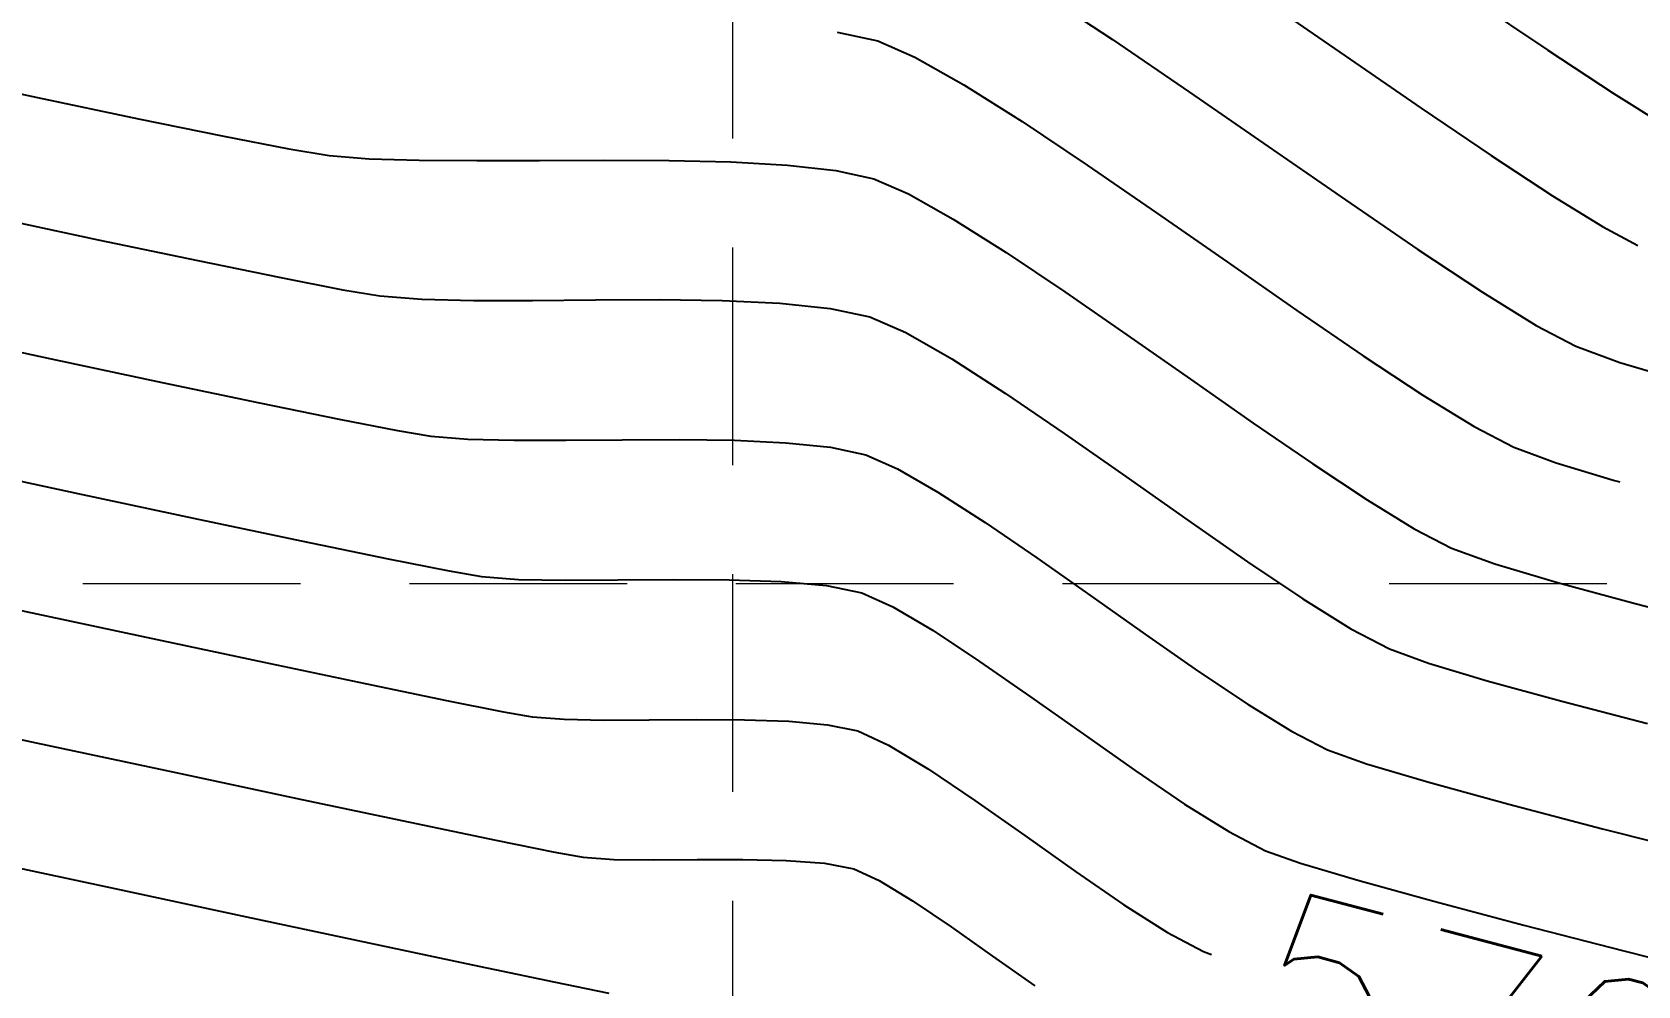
# Model space of a CAD drawing. Header units: inches. Extents: x 2547543 to 2548696, y 7125653 to 7126375.
# Drawn here: x 2547620.65 to 2547650.15, y 7125916.99 to 7125934.5 of the extents above; entities that cross this region are included whole.
import ezdxf

# ---------------------------------------------------------------- set-up
doc = ezdxf.new("R2010")
doc.units = ezdxf.units.IN
doc.header["$MEASUREMENT"] = 0
doc.linetypes.add('HIDDEN', pattern=[0.375, 0.25, -0.125])
for name, color, linetype in [('GRID', 254, 'HIDDEN'), ('V-TOPO-MAJR-E', 6, 'Continuous'), ('V-TOPO-MINR-E', 14, 'Continuous')]:
    doc.layers.add(name, color=color, linetype=linetype)
doc.styles.add('L100', font='simplex', dxfattribs={"height": 4})

msp = doc.modelspace()

# ---------------------------------------------------------------- linework, layer by layer
at = {"layer": 'GRID', "color": 252, "linetype": 'HIDDEN', "lineweight": 0, "ltscale": 16}
for p, q in [((2547633.523132142, 7126356.547205457), (2547633.523132142, 7125726.296813901)), ((2547561.583313602, 7125924.376313471), (2548677.583313586, 7125924.376313471))]:
    msp.add_line(p, q, dxfattribs=at)
at = {"layer": 'V-TOPO-MAJR-E', "color": 35}
for points, elevation in [([(2547635.4429585, 7125934.503319058), (2547636.187497958, 7125934.341308985)], 575), ([(2547637.769300532, 7125933.535432069), (2547638.84124984, 7125932.859227739)], 575), ([(2547638.84124984, 7125932.859227739), (2547640.037039813, 7125932.061337166)], 575), ([(2547641.309026939, 7125931.187128603), (2547642.609567706, 7125930.281970305)], 575), ([(2547620.365942534, 7125923.899880052), (2547622.751248287, 7125923.389636885)], 570), ([(2547622.751248287, 7125923.389636885), (2547624.911596696, 7125922.930297994)], 570), ([(2547624.911596696, 7125922.930297994), (2547626.773877218, 7125922.537987906)], 570), ([(2547628.264979309, 7125922.228831152), (2547629.311792427, 7125922.018952258)], 570), ([(2547629.311792427, 7125922.018952258), (2547629.841206026, 7125921.924475753)], 570), ([(2547629.841206026, 7125921.924475753), (2547630.425232328, 7125921.881176906)], 570), ([(2547630.425232328, 7125921.881176906), (2547631.157957369, 7125921.867926276)], 570), ([(2547631.157957369, 7125921.867926276), (2547631.988412302, 7125921.871289926)], 570), ([(2547632.865628282, 7125921.877833918), (2547633.738636465, 7125921.874124312)], 570), ([(2547634.556468004, 7125921.846727171), (2547635.268154054, 7125921.782208556)], 570), ([(2547636.384870528, 7125921.409269505), (2547637.118219943, 7125920.964080201)], 570), ([(2547640.712614362, 7125918.472470623), (2547641.513699707, 7125917.962452741)], 570)]:
    msp.add_lwpolyline(points, dxfattribs=dict(at, elevation=elevation))
at = {"layer": 'V-TOPO-MAJR-E', "color": 35, "extrusion": (-0.3992844314402507, -0.9168271062798241, 0), "elevation": -7550481.228324073}
msp.add_lwpolyline([(-509532.7283125999, 575.0000000000009), (-509531.9851654582, 575.0000000000009)], dxfattribs=at)
at = {"layer": 'V-TOPO-MAJR-E', "color": 35, "extrusion": (-0.4921973908860667, -0.8704836175396689, 0), "elevation": -7456949.06524267}
msp.add_lwpolyline([(-1289689.986608134, 575), (-1289688.95216577, 575)], dxfattribs=at)
at = {"layer": 'V-TOPO-MAJR-E', "color": 35, "extrusion": (-0.5664044902214125, -0.8241273890952914, 0), "elevation": -7315670.54102742}
msp.add_lwpolyline([(-1936579.984473844, 575), (-1936578.44103876, 575)], dxfattribs=at)
at = {"layer": 'V-TOPO-MAJR-E', "color": 35, "extrusion": (-0.5707603180713099, -0.8211167147946371, 0), "elevation": -7305313.769155967}
msp.add_lwpolyline([(-1975286.304252279, 575.0000000000009), (-1975284.743632608, 575.0000000000009)], dxfattribs=at)
at = {"layer": 'V-TOPO-MAJR-E', "color": 35, "extrusion": (-0.564605466626893, -0.8253609313839784, 0), "elevation": -7319877.387210209}
msp.add_lwpolyline([(-1920612.954360185, 575.0000000000005), (-1920611.482619194, 575.0000000000005)], dxfattribs=at)
at = {"layer": 'V-TOPO-MAJR-E', "color": 35, "extrusion": (0.550616633604716, 0.8347582421263116, 0), "elevation": 7351203.37023489}
msp.add_lwpolyline([(1796987.045141723, 575), (1796985.726986876, 575)], dxfattribs=at)
at = {"layer": 'V-TOPO-MAJR-E', "color": 35, "extrusion": (-0.5226777782361053, -0.8525303162575327, 0), "elevation": -7406667.569081027}
msp.add_lwpolyline([(-1552618.502617674, 575), (-1552617.401987938, 575)], dxfattribs=at)
at = {"layer": 'V-TOPO-MAJR-E', "color": 35, "extrusion": (-0.4618144203225777, -0.8869765730740139, 0), "elevation": -7497070.729520351}
msp.add_lwpolyline([(-1031152.632931521, 575), (-1031151.811425833, 575)], dxfattribs=at)
at = {"layer": 'V-TOPO-MAJR-E', "color": 35, "extrusion": (-0.3472306547894987, -0.9377797568589632, 0), "elevation": -7567171.41588726}
msp.add_lwpolyline([(-85207.65350842336, 575.0000000000009), (-85206.82292242767, 575.0000000000009)], dxfattribs=at)
at = {"layer": 'V-TOPO-MAJR-E', "color": 35, "extrusion": (-0.2900957201148185, -0.9569976348826913, 0), "elevation": -7558556.864623375}
msp.add_lwpolyline([(370892.9284154165, 575), (370894.0506608658, 575)], dxfattribs=at)
at = {"layer": 'V-TOPO-MAJR-E', "color": 35, "extrusion": (-0.2617029335169316, -0.9651484728209607, 0), "elevation": -7544304.259781488}
msp.add_lwpolyline([(593984.4344793176, 575.0000000000009), (593984.5325808977, 575.0000000000009)], dxfattribs=at)
at = {"layer": 'V-TOPO-MAJR-E', "color": 35, "extrusion": (-0.2030167152677144, -0.9791752720130896, 0), "elevation": -7494737.958839156}
msp.add_lwpolyline([(1047891.752384575, 570.0000000000009), (1047893.275198861, 570.0000000000009)], dxfattribs=at)
at = {"layer": 'V-TOPO-MAJR-E', "color": 35, "extrusion": (0.007459747827540037, -0.9999721756940788, 0), "elevation": -7106718.905268882}
msp.add_lwpolyline([(2600718.682519057, 570.0000000000009), (2600719.559759445, 570.0000000000009)], dxfattribs=at)
at = {"layer": 'V-TOPO-MAJR-E', "color": 35, "extrusion": (-0.03348095481815447, -0.9994393556712007, 0), "elevation": -7207223.976534609}
msp.add_lwpolyline([(2307622.753923787, 570), (2307623.572214095, 570)], dxfattribs=at)
at = {"layer": 'V-TOPO-MAJR-E', "color": 35, "extrusion": (-0.2031728472691626, -0.979142887495253, 0), "elevation": -7494905.941131203}
msp.add_lwpolyline([(1046705.134836447, 570.0000000000009), (1046705.701221316, 570.0000000000009)], dxfattribs=at)
at = {"layer": 'V-TOPO-MAJR-E', "color": 35, "extrusion": (-0.4169424333923469, -0.9089328947930472, 0), "elevation": -7539202.088301886}
msp.add_lwpolyline([(-655469.1168297199, 570.0000000000009), (-655468.4983629868, 570.0000000000009)], dxfattribs=at)
at = {"layer": 'V-TOPO-MAJR-E', "color": 35, "extrusion": (-0.5590000746754301, -0.8291676045968412, 0), "elevation": -7332712.15566364}
msp.add_lwpolyline([(-1870972.184355617, 570), (-1870971.156817184, 570)], dxfattribs=at)
at = {"layer": 'V-TOPO-MAJR-E', "color": 35, "extrusion": (-0.5751405894717854, -0.818054583962493, 0), "elevation": -7294641.843688454}
msp.add_lwpolyline([(-2014299.133636483, 570.0000000000009), (-2014298.011338198, 570.0000000000009)], dxfattribs=at)
at = {"layer": 'V-TOPO-MAJR-E', "color": 35, "extrusion": (0.5771574608352645, 0.8166328828807901, 0), "elevation": 7289649.175798329}
msp.add_lwpolyline([(2032292.055772057, 570), (2032290.914930851, 570)], dxfattribs=at)
at = {"layer": 'V-TOPO-MAJR-E', "color": 35, "extrusion": (-0.5662774042702549, -0.8242147180273732, 0), "elevation": -7315958.254225908}
msp.add_lwpolyline([(-1935444.727072188, 570), (-1935443.644049621, 570)], dxfattribs=at)
at = {"layer": 'V-TOPO-MAJR-E', "color": 35, "extrusion": (-0.4687431086369315, -0.8833345335179565, 0), "elevation": -7488758.82207452}
msp.add_lwpolyline([(-1089805.209536936, 570), (-1089804.465792594, 570)], dxfattribs=at)
at = {"layer": 'V-TOPO-MAJR-E', "color": 35, "extrusion": (-0.3264227331565516, -0.9452238884405147, 0), "elevation": -7567195.876105527}
msp.add_lwpolyline([(82030.735166186, 570), (82030.89556537848, 570)], dxfattribs=at)
at = {"layer": 'V-TOPO-MINR-E', "color": 35}
for points, elevation in [([(2547639.166233755, 7125935.249418648), (2547640.498611571, 7125934.366552626)], 576), ([(2547643.323167231, 7125935.065653775), (2547644.776027431, 7125934.066771279)], 577), ([(2547648.497525584, 7125934.170627059), (2547649.697747438, 7125933.379535217)], 578), ([(2547649.697747438, 7125933.379535217), (2547650.650003647, 7125932.785843987)], 578), ([(2547624.174722496, 7125932.590987145), (2547625.370942907, 7125932.35938614)], 574), ([(2547625.370942907, 7125932.35938614), (2547626.109425289, 7125932.236921451)], 574), ([(2547626.843867589, 7125932.176826185), (2547627.764238652, 7125932.14893041)], 574), ([(2547628.822987651, 7125932.142580193), (2547629.972563763, 7125932.147121605)], 574), ([(2547629.972563763, 7125932.147121605), (2547631.165416159, 7125932.151900712)], 574), ([(2547633.490746505, 7125932.119556291), (2547634.528122803, 7125932.061124898)], 574), ([(2547635.418572084, 7125931.960315476), (2547636.11454352, 7125931.806474093)], 574), ([(2547644.781910236, 7125931.42089125), (2547646.113353702, 7125930.51255672)], 576), ([(2547648.588090619, 7125931.496269176), (2547649.503262462, 7125930.930982593)], 577), ([(2547637.575626621, 7125931.067864341), (2547638.546397037, 7125930.455611528)], 574), ([(2547649.503262462, 7125930.930982593), (2547650.154004653, 7125930.586219233)], 577), ([(2547646.113353702, 7125930.51255672), (2547647.300780209, 7125929.727285335)], 576), ([(2547623.697763827, 7125930.30595978), (2547625.221477043, 7125929.994276891)], 573), ([(2547638.546397037, 7125930.455611528), (2547639.623325327, 7125929.734926598)], 574), ([(2547627.042370474, 7125929.658810026), (2547627.811227524, 7125929.598275273)], 573), ([(2547647.300780209, 7125929.727285335), (2547648.28667641, 7125929.116849207)], 576), ([(2547627.811227524, 7125929.598275273), (2547628.763386477, 7125929.575269328)], 573), ([(2547631.002402314, 7125929.585015526), (2547632.181655308, 7125929.589353496)], 573), ([(2547632.181655308, 7125929.589353496), (2547633.329002426, 7125929.574391935)], 573), ([(2547634.390641725, 7125929.525923755), (2547635.312771258, 7125929.429741873)], 573), ([(2547635.312771258, 7125929.429741873), (2547636.041589083, 7125929.271639203)], 573), ([(2547636.041589083, 7125929.271639203), (2547636.701944032, 7125928.983629336)], 573), ([(2547636.701944032, 7125928.983629336), (2547637.547476212, 7125928.499571155)], 573), ([(2547621.005888565, 7125928.503004035), (2547623.042697284, 7125928.069816868)], 572), ([(2547637.547476212, 7125928.499571155), (2547638.533302188, 7125927.866165141)], 573), ([(2547624.829770428, 7125927.694854396), (2547626.295381922, 7125927.394254967)], 572), ([(2547627.367805691, 7125927.184156921), (2547627.975315657, 7125927.080698602)], 572), ([(2547627.975315657, 7125927.080698602), (2547628.657995001, 7125927.026954607)], 572), ([(2547628.657995001, 7125927.026954607), (2547629.50366053, 7125927.006513687)], 572), ([(2547629.50366053, 7125927.006513687), (2547630.464475367, 7125927.006767402)], 572), ([(2547630.464475367, 7125927.006767402), (2547631.492602632, 7125927.015107309)], 572), ([(2547632.540205447, 7125927.018924968), (2547633.559446936, 7125927.00561194)], 572), ([(2547635.968634645, 7125926.736804312), (2547636.551972637, 7125926.482362729)], 572), ([(2547619.078525867, 7125926.54636554), (2547621.492007911, 7125926.028867413)], 571), ([(2547625.629401881, 7125925.152556503), (2547627.192872914, 7125924.829448211)], 571), ([(2547628.312566049, 7125924.60684102), (2547628.908260842, 7125924.502587178)], 571), ([(2547639.110082806, 7125924.848673447), (2547640.105814191, 7125924.149380353)], 572), ([(2547642.981875378, 7125924.773072363), (2547643.995918825, 7125924.093434391)], 573), ([(2547647.524484673, 7125924.737759602), (2547648.675641568, 7125924.392739719)], 574), ([(2547629.590501621, 7125924.452006854), (2547630.446447494, 7125924.436527894)], 571), ([(2547631.416558291, 7125924.440457202), (2547632.441293842, 7125924.448101683)], 571), ([(2547633.461113978, 7125924.443768241), (2547634.416478531, 7125924.411763779)], 571), ([(2547634.416478531, 7125924.411763779), (2547635.24784733, 7125924.336395205)], 571), ([(2547635.24784733, 7125924.336395205), (2547635.895680208, 7125924.201969421)], 571), ([(2547640.105814191, 7125924.149380353), (2547641.109890874, 7125923.440418015)], 572), ([(2547650.101168025, 7125924.006454328), (2547651.716183826, 7125923.593794541)], 574), ([(2547638.060944402, 7125922.945937488), (2547638.994544245, 7125922.296696285)], 571), ([(2547646.307629224, 7125922.91343384), (2547647.387565821, 7125922.588217539)], 573), ([(2547642.084411633, 7125922.762403887), (2547642.991475248, 7125922.15595542)], 572), ([(2547638.994544245, 7125922.296696285), (2547639.962206224, 7125921.61164593)], 571), ([(2547617.9950129, 7125922.038584201), (2547620.728961805, 7125921.451959331)], 569), ([(2547639.962206224, 7125921.61164593), (2547640.920814088, 7125920.938470097)], 571), ([(2547623.293678126, 7125920.903439292), (2547625.60902987, 7125920.410565591)], 569), ([(2547640.920814088, 7125920.938470097), (2547641.827251584, 7125920.324852464)], 571), ([(2547645.170320341, 7125921.063271893), (2547646.310484139, 7125920.723892844)], 572), ([(2547646.310484139, 7125920.723892844), (2547647.783694795, 7125920.320496457)], 572), ([(2547627.594885044, 7125919.990879738), (2547629.171111654, 7125919.661923238)], 569), ([(2547619.384382103, 7125919.369919544), (2547622.085773315, 7125918.79133804)], 568), ([(2547630.257577707, 7125919.4412376), (2547630.77415121, 7125919.346364329)], 569), ([(2547630.77415121, 7125919.346364329), (2547631.340450925, 7125919.307502669)], 569), ([(2547632.06039713, 7125919.299202544), (2547632.870702565, 7125919.304783231)], 569), ([(2547632.870702565, 7125919.304783231), (2547633.708079965, 7125919.307564006)], 569), ([(2547635.210901611, 7125919.238002933), (2547635.749771333, 7125919.132299638)], 569), ([(2547643.953408435, 7125919.239003915), (2547645.011817436, 7125918.923845374)], 571), ([(2547645.011817436, 7125918.923845374), (2547646.407500201, 7125918.538875635)], 571), ([(2547636.827404969, 7125918.547476482), (2547637.536127232, 7125918.069677064)], 569), ([(2547626.838225399, 7125917.777859877), (2547628.743949712, 7125917.374578216)], 568), ([(2547628.743949712, 7125917.374578216), (2547630.239115168, 7125917.061344834)], 568)]:
    msp.add_lwpolyline(points, dxfattribs=dict(at, elevation=elevation))
at = {"layer": 'V-TOPO-MINR-E', "color": 35, "extrusion": (-0.5600775898198856, -0.8284401567895824, 0), "elevation": -7330290.851788905}
msp.add_lwpolyline([(-1880503.390654006, 578), (-1880501.71476513, 578)], dxfattribs=at)
at = {"layer": 'V-TOPO-MINR-E', "color": 35, "extrusion": (0.5632535837864567, 0.8262840917939259, 0), "elevation": 7323013.847292545}
msp.add_lwpolyline([(1908633.254175154, 576), (1908631.537557025, 576)], dxfattribs=at)
at = {"layer": 'V-TOPO-MINR-E', "color": 35, "extrusion": (0.5656076406836064, 0.8246744792949061, 0), "elevation": 7317543.317073229}
msp.add_lwpolyline([(1929505.126074631, 577), (1929503.432748739, 577)], dxfattribs=at)
at = {"layer": 'V-TOPO-MINR-E', "color": 35, "extrusion": (-0.2094622955412087, -0.9778167245177428, 0), "elevation": -7501487.251770413}
msp.add_lwpolyline([(998489.723343268, 574), (998491.8289837709, 574)], dxfattribs=at)
at = {"layer": 'V-TOPO-MINR-E', "color": 35, "extrusion": (0.2060429828909811, 0.9785429419301878, 0), "elevation": 7497951.116758525}
msp.add_lwpolyline([(-1024707.749419782, 574), (-1024709.646571549, 574)], dxfattribs=at)
at = {"layer": 'V-TOPO-MINR-E', "color": 35, "extrusion": (0.5682171790643233, 0.8228786286058126, 0), "elevation": 7311392.206808097}
msp.add_lwpolyline([(1952677.687694903, 576.0000000000009), (1952675.929310023, 576.0000000000009)], dxfattribs=at)
at = {"layer": 'V-TOPO-MINR-E', "color": 35, "extrusion": (-0.2004990759265681, -0.979693891250013, 0), "elevation": -7492028.921689532}
msp.add_lwpolyline([(1067147.340176058, 574), (1067148.941568548, 574)], dxfattribs=at)
at = {"layer": 'V-TOPO-MINR-E', "color": 35, "extrusion": (0.5605188233916323, 0.8281416839066009, 0), "elevation": 7329285.879315129}
msp.add_lwpolyline([(1884407.650563988, 577.0000000000005), (1884406.095247915, 577.0000000000005)], dxfattribs=at)
at = {"layer": 'V-TOPO-MINR-E', "color": 35, "extrusion": (-0.5684134268373034, -0.8227430803057986, 0), "elevation": -7310926.268121718}
msp.add_lwpolyline([(-1954419.706401059, 576.0000000000009), (-1954417.982962589, 576.0000000000009)], dxfattribs=at)
at = {"layer": 'V-TOPO-MINR-E', "color": 35, "extrusion": (-0.08155180515795472, -0.9966691041040047, 0), "elevation": -7309960.006569521}
msp.add_lwpolyline([(1958007.594718669, 574.0000000000009), (1958008.331615495, 574.0000000000009)], dxfattribs=at)
at = {"layer": 'V-TOPO-MINR-E', "color": 35, "extrusion": (-0.005997741835410192, -0.9999820133846787, 0), "elevation": -7141083.991152668}
msp.add_lwpolyline([(2504842.439672141, 574), (2504843.498440184, 574)], dxfattribs=at)
at = {"layer": 'V-TOPO-MINR-E', "color": 35, "extrusion": (-0.004742696895386626, -0.9999887533498357, 0), "elevation": -7137934.651453516}
msp.add_lwpolyline([(2513806.376806139, 574.0000000000009), (2513807.565397362, 574.0000000000009)], dxfattribs=at)
at = {"layer": 'V-TOPO-MINR-E', "color": 35, "extrusion": (-0.02348789708229344, -0.9997241212907947, 0), "elevation": -7183804.779835321}
msp.add_lwpolyline([(2379556.35560182, 574), (2379557.492668002, 574)], dxfattribs=at)
at = {"layer": 'V-TOPO-MINR-E', "color": 35, "extrusion": (-0.1124932498715476, -0.993652488918202, 0), "elevation": -7367291.815952272}
msp.add_lwpolyline([(1729844.133803377, 574), (1729845.0299409, 574)], dxfattribs=at)
at = {"layer": 'V-TOPO-MINR-E', "color": 35, "extrusion": (0.549160715289593, 0.8357167634926457, 0), "elevation": 7354328.927874748}
msp.add_lwpolyline([(1784170.354299245, 577), (1784169.00504012, 577)], dxfattribs=at)
at = {"layer": 'V-TOPO-MINR-E', "color": 35, "extrusion": (0.3962965261365664, 0.9181225753525996, 0), "elevation": 7552098.204000654}
msp.add_lwpolyline([(484939.7898457628, 574), (484939.0960750142, 574)], dxfattribs=at)
at = {"layer": 'V-TOPO-MINR-E', "color": 35, "extrusion": (0.4903458103387315, 0.8715279607007758, 0), "elevation": 7459671.583140148}
msp.add_lwpolyline([(1273834.008598972, 574.0000000000009), (1273833.062999346, 574.0000000000009)], dxfattribs=at)
at = {"layer": 'V-TOPO-MINR-E', "color": 35, "extrusion": (-0.2085917375738677, -0.9780028052188372, 0), "elevation": -7500593.076884467}
msp.add_lwpolyline([(1005168.967552738, 573.0000000000009), (1005171.069992221, 573.0000000000009)], dxfattribs=at)
at = {"layer": 'V-TOPO-MINR-E', "color": 35, "extrusion": (-0.2054824635334069, -0.9786607978151788, 0), "elevation": -7497360.631978559}
msp.add_lwpolyline([(1029003.857628631, 573.0000000000009), (1029005.726350424, 573.0000000000009)], dxfattribs=at)
at = {"layer": 'V-TOPO-MINR-E', "color": 35, "extrusion": (-0.1907119853335418, -0.981646035315245, 0), "elevation": -7481003.59068959}
msp.add_lwpolyline([(1141865.941575682, 573.0000000000009), (1141867.103702394, 573.0000000000009)], dxfattribs=at)
at = {"layer": 'V-TOPO-MINR-E', "color": 35, "extrusion": (-0.1650846721131327, -0.9862793980578219, 0), "elevation": -7448731.789449816}
msp.add_lwpolyline([(1336289.615041584, 573.0000000000009), (1336290.30459908, 573.0000000000009)], dxfattribs=at)
at = {"layer": 'V-TOPO-MINR-E', "color": 35, "extrusion": (-0.5682082143041711, -0.822884818912869, 0), "elevation": -7311409.16057114}
msp.add_lwpolyline([(-1952597.839844326, 574), (-1952596.451326624, 574)], dxfattribs=at)
at = {"layer": 'V-TOPO-MINR-E', "color": 35, "extrusion": (0.0002919402809482806, -0.9999999573854353, 0), "elevation": -7125185.516144011}
msp.add_lwpolyline([(2549709.00070261, 573), (2549710.082361568, 573)], dxfattribs=at)
at = {"layer": 'V-TOPO-MINR-E', "color": 35, "extrusion": (0.00814796588999292, -0.9999668047749662, 0), "elevation": -7104935.027671514}
msp.add_lwpolyline([(2605607.107015738, 573), (2605608.264411084, 573)], dxfattribs=at)
at = {"layer": 'V-TOPO-MINR-E', "color": 35, "extrusion": (-0.04560658960196602, -0.9989594781495783, 0), "elevation": -7234703.756657318}
msp.add_lwpolyline([(2219993.115224932, 573), (2219994.17797004, 573)], dxfattribs=at)
at = {"layer": 'V-TOPO-MINR-E', "color": 35, "extrusion": (-0.466960468431131, -0.8842781920428541, 0), "elevation": -7490954.753417132}
msp.add_lwpolyline([(-1074697.377507651, 576), (-1074696.555534936, 576)], dxfattribs=at)
at = {"layer": 'V-TOPO-MINR-E', "color": 35, "extrusion": (-0.2098117080545705, -0.9777418100721804, 0), "elevation": -7501838.947693292}
msp.add_lwpolyline([(995810.077747047, 572), (995812.3429853695, 572)], dxfattribs=at)
at = {"layer": 'V-TOPO-MINR-E', "color": 35, "extrusion": (-0.5733071017537824, -0.8193405684321254, 0), "elevation": -7299143.217006124}
msp.add_lwpolyline([(-1997960.238005356, 574.0000000000009), (-1997958.81276657, 574.0000000000009)], dxfattribs=at)
at = {"layer": 'V-TOPO-MINR-E', "color": 35, "extrusion": (-0.3447812006521472, -0.9386830794665811, 0), "elevation": -7567370.212895796}
msp.add_lwpolyline([(-65451.24291306548, 576), (-65450.38188237324, 576)], dxfattribs=at)
at = {"layer": 'V-TOPO-MINR-E', "color": 35, "extrusion": (0.2846191024117368, 0.958640686880302, 0), "elevation": 7556314.736223687}
msp.add_lwpolyline([(-414105.4197180122, 576), (-414106.5682170629, 576)], dxfattribs=at)
at = {"layer": 'V-TOPO-MINR-E', "color": 35, "extrusion": (0.2053478702252276, 0.9786890477541696, 0), "elevation": 7497216.722968385}
msp.add_lwpolyline([(-1030036.617178925, 572.0000000000009), (-1030038.443165583, 572.0000000000009)], dxfattribs=at)
at = {"layer": 'V-TOPO-MINR-E', "color": 35, "extrusion": (-0.5627347970493857, -0.8266374950301896, 0), "elevation": -7324204.014045577}
msp.add_lwpolyline([(-1904034.036143695, 573), (-1904032.728150354, 573)], dxfattribs=at)
at = {"layer": 'V-TOPO-MINR-E', "color": 35, "extrusion": (0.5726905748801353, 0.8197716178567419, 0), "elevation": 7300644.154509384}
msp.add_lwpolyline([(1992467.32698581, 574), (1992465.92119702, 574)], dxfattribs=at)
at = {"layer": 'V-TOPO-MINR-E', "color": 35, "extrusion": (-0.1922548526452986, -0.9813450318997566, 0), "elevation": -7482786.964044431}
msp.add_lwpolyline([(1130106.286966647, 572.0000000000005), (1130107.379776753, 572.0000000000005)], dxfattribs=at)
at = {"layer": 'V-TOPO-MINR-E', "color": 35, "extrusion": (-0.5660194606108122, -0.8243918790295336, 0), "elevation": -7316572.181698765}
msp.add_lwpolyline([(-1933157.26931238, 574), (-1933155.93912034, 574)], dxfattribs=at)
at = {"layer": 'V-TOPO-MINR-E', "color": 35, "extrusion": (0.003644161189301806, -0.9999933600225686, 0), "elevation": -7116595.719302764}
msp.add_lwpolyline([(2573582.603053269, 572), (2573583.650663041, 572)], dxfattribs=at)
at = {"layer": 'V-TOPO-MINR-E', "color": 35, "extrusion": (-0.04560486967119267, -0.9989595566699753, 0), "elevation": -7234697.378837244}
msp.add_lwpolyline([(2220005.918725296, 572), (2220006.862750782, 572)], dxfattribs=at)
at = {"layer": 'V-TOPO-MINR-E', "color": 35, "extrusion": (-0.5733486246906169, -0.8193115125307214, 0), "elevation": -7299039.804358583}
msp.add_lwpolyline([(-1998330.053724396, 573.0000000000009), (-1998328.672365475, 573.0000000000009)], dxfattribs=at)
at = {"layer": 'V-TOPO-MINR-E', "color": 35, "extrusion": (-0.1037098513555524, -0.994607594346539, 0), "elevation": -7351715.869282264}
msp.add_lwpolyline([(1794867.797738439, 572.0000000000009), (1794868.621187004, 572.0000000000009)], dxfattribs=at)
at = {"layer": 'V-TOPO-MINR-E', "color": 35, "extrusion": (-0.2119594534582797, -0.9772784608747229, 0), "elevation": -7504010.241172614}
msp.add_lwpolyline([(979341.5595975381, 572.0000000000005), (979342.2217795658, 572.0000000000005)], dxfattribs=at)
at = {"layer": 'V-TOPO-MINR-E', "color": 35, "extrusion": (-0.4977605949037245, -0.8673144701670151, 0), "elevation": -7448532.237207908}
msp.add_lwpolyline([(-1337403.358848807, 572.0000000000005), (-1337402.501849188, 572.0000000000005)], dxfattribs=at)
at = {"layer": 'V-TOPO-MINR-E', "color": 35, "extrusion": (-0.5510829349649972, -0.8344504771347219, 0), "elevation": -7350196.060530907}
msp.add_lwpolyline([(-1801093.625195678, 574.0000000000009), (-1801092.426469951, 574.0000000000009)], dxfattribs=at)
at = {"layer": 'V-TOPO-MINR-E', "color": 35, "extrusion": (-0.5759015918382987, -0.8175190251719612, 0), "elevation": -7292770.71460746}
msp.add_lwpolyline([(-2021087.542035883, 573), (-2021086.150745005, 573)], dxfattribs=at)
at = {"layer": 'V-TOPO-MINR-E', "color": 35, "extrusion": (-0.2082190778532455, -0.9780822131180712, 0), "elevation": -7500204.898615309}
msp.add_lwpolyline([(1008029.520509048, 571.0000000000005), (1008031.780406485, 571.0000000000005)], dxfattribs=at)
at = {"layer": 'V-TOPO-MINR-E', "color": 35, "extrusion": (-0.542003587620731, -0.84037617232181, 0), "elevation": -7369287.016994138}
msp.add_lwpolyline([(-1721303.80869837, 572), (-1721302.778996245, 572)], dxfattribs=at)
at = {"layer": 'V-TOPO-MINR-E', "color": 35, "extrusion": (-0.5217814062056033, -0.8530792250067418, 0), "elevation": -7408293.239070304}
msp.add_lwpolyline([(-1544832.463691993, 574), (-1544831.451524612, 574)], dxfattribs=at)
at = {"layer": 'V-TOPO-MINR-E', "color": 35, "extrusion": (-0.2060430317120251, -0.9785429316503786, 0), "elevation": -7497944.197853036}
msp.add_lwpolyline([(1024711.860673307, 571.0000000000009), (1024713.829956841, 571.0000000000009)], dxfattribs=at)
at = {"layer": 'V-TOPO-MINR-E', "color": 35, "extrusion": (-0.5643041457892443, -0.8255669755053623, 0), "elevation": -7320571.536792394}
msp.add_lwpolyline([(-1917943.369999136, 572), (-1917942.219898786, 572)], dxfattribs=at)
at = {"layer": 'V-TOPO-MINR-E', "color": 35, "extrusion": (-0.5709891233028895, -0.8209576244056679, 0), "elevation": -7304758.706104768}
msp.add_lwpolyline([(-1977319.946330407, 573), (-1977318.608664749, 573)], dxfattribs=at)
at = {"layer": 'V-TOPO-MINR-E', "color": 35, "extrusion": (0.4600462337077683, 0.8878949616093661, 0), "elevation": 7499108.212084742}
msp.add_lwpolyline([(1016213.045142423, 574.0000000000009), (1016212.272365598, 574.0000000000009)], dxfattribs=at)
at = {"layer": 'V-TOPO-MINR-E', "color": 35, "extrusion": (0.3426827804146418, 0.9394511759571599, 0), "elevation": 7567493.311877364}
msp.add_lwpolyline([(48542.08230599901, 574.0000000000009), (48541.2393594645, 574.0000000000009)], dxfattribs=at)
at = {"layer": 'V-TOPO-MINR-E', "color": 35, "extrusion": (-0.1949945813132682, -0.9808043195553654, 0), "elevation": -7485911.351366187}
msp.add_lwpolyline([(1109207.026798388, 571), (1109208.168405448, 571)], dxfattribs=at)
at = {"layer": 'V-TOPO-MINR-E', "color": 35, "extrusion": (-0.0739356070849692, -0.9972630174657923, 0), "elevation": -7294781.461642997}
msp.add_lwpolyline([(2013796.538294849, 571), (2013797.222408034, 571)], dxfattribs=at)
at = {"layer": 'V-TOPO-MINR-E', "color": 35, "extrusion": (0.00405033679471395, -0.999991797352283, 0), "elevation": -7115547.223743505}
msp.add_lwpolyline([(2576471.94307405, 571.0000000000009), (2576472.913192804, 571.0000000000009)], dxfattribs=at)
at = {"layer": 'V-TOPO-MINR-E', "color": 35, "extrusion": (-0.004249183557447259, -0.9999909721787967, 0), "elevation": -7136685.474409823}
msp.add_lwpolyline([(2517330.080727185, 571.0000000000005), (2517331.100556528, 571.0000000000005)], dxfattribs=at)
at = {"layer": 'V-TOPO-MINR-E', "color": 35, "extrusion": (-0.261544983403579, -0.9651912875986924, 0), "elevation": -7544204.870548207}
msp.add_lwpolyline([(595218.5285573201, 574.0000000000009), (595220.005494043, 574.0000000000009)], dxfattribs=at)
at = {"layer": 'V-TOPO-MINR-E', "color": 35, "extrusion": (0.4076972868280547, 0.9131171459966365, 0), "elevation": 7545467.812385258}
msp.add_lwpolyline([(578929.9451832082, 571), (578929.317973516, 571)], dxfattribs=at)
at = {"layer": 'V-TOPO-MINR-E', "color": 35, "extrusion": (-0.526981429994253, -0.8498767983897503, 0), "elevation": -7398718.630181979}
msp.add_lwpolyline([(-1590046.146100195, 573), (-1590045.10472968, 573)], dxfattribs=at)
at = {"layer": 'V-TOPO-MINR-E', "color": 35, "extrusion": (0.5083719004704458, 0.8611376259414446, 0), "elevation": 7431548.022866031}
msp.add_lwpolyline([(1428753.879010411, 571.0000000000009), (1428753.024179786, 571.0000000000009)], dxfattribs=at)
at = {"layer": 'V-TOPO-MINR-E', "color": 35, "extrusion": (-0.5511884148699747, -0.8343808071337241, 0), "elevation": -7349961.92367841}
msp.add_lwpolyline([(-1802026.897897053, 571.0000000000009), (-1802025.871481479, 571.0000000000009)], dxfattribs=at)
at = {"layer": 'V-TOPO-MINR-E', "color": 35, "extrusion": (-0.5711136693098889, -0.8208709866522235, 0), "elevation": -7304456.467698639}
msp.add_lwpolyline([(-1978427.611766593, 572), (-1978426.42458764, 572)], dxfattribs=at)
at = {"layer": 'V-TOPO-MINR-E', "color": 35, "extrusion": (0.4627565631852451, 0.886485399332093, 0), "elevation": 7495966.568417757}
msp.add_lwpolyline([(1039117.899393565, 573.0000000000009), (1039117.097184755, 573.0000000000009)], dxfattribs=at)
at = {"layer": 'V-TOPO-MINR-E', "color": 35, "extrusion": (-0.3415092458631294, -0.9398784150037688, 0), "elevation": -7567545.902561682}
msp.add_lwpolyline([(-39091.54793861648, 573.0000000000005), (-39090.78664082475, 573.0000000000005)], dxfattribs=at)
at = {"layer": 'V-TOPO-MINR-E', "color": 35, "extrusion": (-0.2648033206774728, -0.9643024428871803, 0), "elevation": -7546170.047785829}
msp.add_lwpolyline([(569734.6351942476, 573), (569736.0532949024, 573)], dxfattribs=at)
at = {"layer": 'V-TOPO-MINR-E', "color": 35, "extrusion": (0.5247967344007243, 0.8512275768337958, 0), "elevation": 7402776.171865293}
msp.add_lwpolyline([(1571036.706768095, 572), (1571035.764945636, 572)], dxfattribs=at)
at = {"layer": 'V-TOPO-MINR-E', "color": 35, "extrusion": (-0.2519642600701316, -0.9677365404113412, 0), "elevation": -7537931.742841605}
msp.add_lwpolyline([(669975.0747490809, 573.0000000000009), (669976.7055145642, 573.0000000000009)], dxfattribs=at)
at = {"layer": 'V-TOPO-MINR-E', "color": 35, "extrusion": (0.4603687094156679, 0.8877278025334977, 0), "elevation": 7498734.262875319}
msp.add_lwpolyline([(1018937.13263118, 572.0000000000005), (1018936.390910954, 572.0000000000005)], dxfattribs=at)
at = {"layer": 'V-TOPO-MINR-E', "color": 35, "extrusion": (-0.2091419149175194, -0.9778852997282621, 0), "elevation": -7501148.112627944}
msp.add_lwpolyline([(1000952.002120144, 569.0000000000005), (1000954.624837064, 569.0000000000005)], dxfattribs=at)
at = {"layer": 'V-TOPO-MINR-E', "color": 35, "extrusion": (-0.3366581302058756, -0.9416269449024298, 0), "elevation": -7567644.739892666}
msp.add_lwpolyline([(-68.6859788573347, 572.0000000000005), (-67.92273160722107, 572.0000000000005)], dxfattribs=at)
at = {"layer": 'V-TOPO-MINR-E', "color": 35, "extrusion": (-0.206770477751763, -0.9783894774221091, 0), "elevation": -7498699.310956545}
msp.add_lwpolyline([(1019140.12057223, 569.0000000000009), (1019142.15029068, 569.0000000000009)], dxfattribs=at)
at = {"layer": 'V-TOPO-MINR-E', "color": 35, "extrusion": (0.5295525167003716, 0.848277155213025, 0), "elevation": 7393865.562712733}
msp.add_lwpolyline([(1612442.680109266, 571), (1612441.72387595, 571)], dxfattribs=at)
at = {"layer": 'V-TOPO-MINR-E', "color": 35, "extrusion": (-0.2528830642078312, -0.9674968505565575, 0), "elevation": -7538562.445460331}
msp.add_lwpolyline([(662816.6411041126, 572.0000000000005), (662818.4166496836, 572.0000000000005)], dxfattribs=at)
at = {"layer": 'V-TOPO-MINR-E', "color": 35, "extrusion": (-0.199057517371136, -0.9799878084843913, 0), "elevation": -7490439.130907759}
msp.add_lwpolyline([(1078177.651340011, 569), (1078178.759992633, 569)], dxfattribs=at)
at = {"layer": 'V-TOPO-MINR-E', "color": 35, "extrusion": (-0.4630332525595836, -0.8863409090322374, 0), "elevation": -7495637.50681845}
msp.add_lwpolyline([(-1041457.939017142, 571), (-1041457.179999929, 571)], dxfattribs=at)
at = {"layer": 'V-TOPO-MINR-E', "color": 35, "extrusion": (-0.2462803705231547, -0.9691986272663503, 0), "elevation": -7533867.820658962}
msp.add_lwpolyline([(714204.2133691076, 572.0000000000009), (714206.1469625132, 572.0000000000009)], dxfattribs=at)
at = {"layer": 'V-TOPO-MINR-E', "color": 35, "extrusion": (-0.0115280474979891, -0.9999335498526312, 0), "elevation": -7154815.004214636}
msp.add_lwpolyline([(2465314.113729184, 569.0000000000009), (2465314.833723233, 569.0000000000009)], dxfattribs=at)
at = {"layer": 'V-TOPO-MINR-E', "color": 35, "extrusion": (-0.02084001617516364, -0.9997828232800458, 0), "elevation": -7177464.451466914}
msp.add_lwpolyline([(2398576.147715054, 569.0000000000009), (2398576.949051191, 569.0000000000009)], dxfattribs=at)
at = {"layer": 'V-TOPO-MINR-E', "color": 35, "extrusion": (-0.3345722076230787, -0.9423701172502339, 0), "elevation": -7567624.210505265}
msp.add_lwpolyline([(16688.31841331208, 571), (16688.9999480471, 571)], dxfattribs=at)
at = {"layer": 'V-TOPO-MINR-E', "color": 35, "extrusion": (-0.0751245226002194, -0.9971741603672295, 0), "elevation": -7297172.411978755}
msp.add_lwpolyline([(2005104.017862175, 569), (2005104.721510115, 569)], dxfattribs=at)
at = {"layer": 'V-TOPO-MINR-E', "color": 35, "extrusion": (0.4169424335421754, 0.9089328947243184, 0), "elevation": 7539199.753781219}
msp.add_lwpolyline([(655468.127502942, 569), (655467.6130424612, 569)], dxfattribs=at)
at = {"layer": 'V-TOPO-MINR-E', "color": 35, "extrusion": (-0.2089132830901633, -0.9779341696394953, 0), "elevation": -7500911.570137559}
msp.add_lwpolyline([(1002707.599273648, 568.0000000000005), (1002710.164719533, 568.0000000000005)], dxfattribs=at)
at = {"layer": 'V-TOPO-MINR-E', "color": 35, "extrusion": (-0.5189282619523692, -0.8548177928348785, 0), "elevation": -7413402.715606082}
msp.add_lwpolyline([(-1520075.950538908, 569.0000000000005), (-1520075.236908954, 569.0000000000005)], dxfattribs=at)
at = {"layer": 'V-TOPO-MINR-E', "color": 35, "extrusion": (-0.2556804486781473, -0.9667613501602871, 0), "elevation": -7540446.004318556}
msp.add_lwpolyline([(641008.031382249, 571.0000000000005), (641009.7423311407, 571.0000000000005)], dxfattribs=at)
at = {"layer": 'V-TOPO-MINR-E', "color": 35, "extrusion": (-0.2081733606764, -0.978091944504551, 0), "elevation": -7500150.816389291}
msp.add_lwpolyline([(1008384.742481963, 568.0000000000009), (1008387.036351066, 568.0000000000009)], dxfattribs=at)
at = {"layer": 'V-TOPO-MINR-E', "color": 35, "extrusion": (0.5751405892358634, 0.81805458412836, 0), "elevation": 7294639.696710057}
msp.add_lwpolyline([(2014298.152314191, 569), (2014297.218750453, 569)], dxfattribs=at)
at = {"layer": 'V-TOPO-MINR-E', "color": 35, "extrusion": (-0.2495963509040159, -0.9683499685627089, 0), "elevation": -7536266.229047891}
msp.add_lwpolyline([(688411.765384149, 571), (688413.658912881, 571)], dxfattribs=at)
at = {"layer": 'V-TOPO-MINR-E', "color": 35, "extrusion": (0.5771574607130349, 0.8166328829671763, 0), "elevation": 7289647.030500339}
msp.add_lwpolyline([(2032291.258900075, 569.0000000000009), (2032290.309911741, 569.0000000000009)], dxfattribs=at)
at = {"layer": 'V-TOPO-MINR-E', "color": 35, "extrusion": (-0.2457862083505067, -0.9693240633475894, 0), "elevation": -7533500.638970534}
msp.add_lwpolyline([(718046.0733797739, 571), (718048.0688326058, 571)], dxfattribs=at)
at = {"layer": 'V-TOPO-MINR-E', "color": 35, "extrusion": (-0.2007588170435817, -0.9796406981027594, 0), "elevation": -7492297.597667439}
msp.add_lwpolyline([(1065171.586368218, 568.0000000000009), (1065172.619337063, 568.0000000000009)], dxfattribs=at)

# ---------------------------------------------------------------- texts
at = {"layer": 'V-TOPO-MAJR-E', "color": 35, "insert": (2547643.48469844, 7125918.827709979, 570), "char_height": 3.2, "width": 12.03809523809524, "attachment_point": 1, "rotation": 345.18531175314075, "style": 'L100'}
msp.add_mtext('\\Fsimplex.shx;\\W1.0000000000;\\T1.0000000000;\\o\\l570', dxfattribs=at)

doc.saveas('drawing.dxf')
